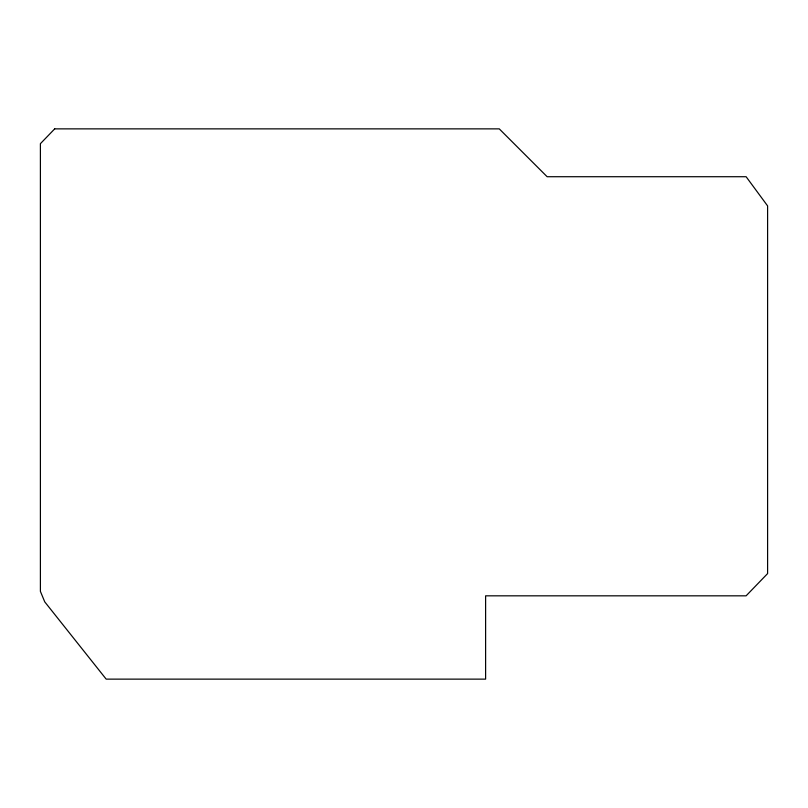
<?xml version="1.0" encoding="UTF-8"?>
<svg xmlns="http://www.w3.org/2000/svg" width="808" height="808" viewBox="0 0 808 808"><rect width="100%" height="100%" fill="white"/><g stroke="black" fill="none" stroke-linecap="round" stroke-linejoin="round"><path stroke-width="1.21" d="M54.702 128.866L40.4 143.683L40.4 591.365L44.743 601.859L106.181 679.134L485.608 679.134L485.608 595.829L746.097 595.829L767.6 573.589L767.6 205.899L746.117 176.72L547.137 176.72L499.263 128.866L54.702 128.866"/></g></svg>
